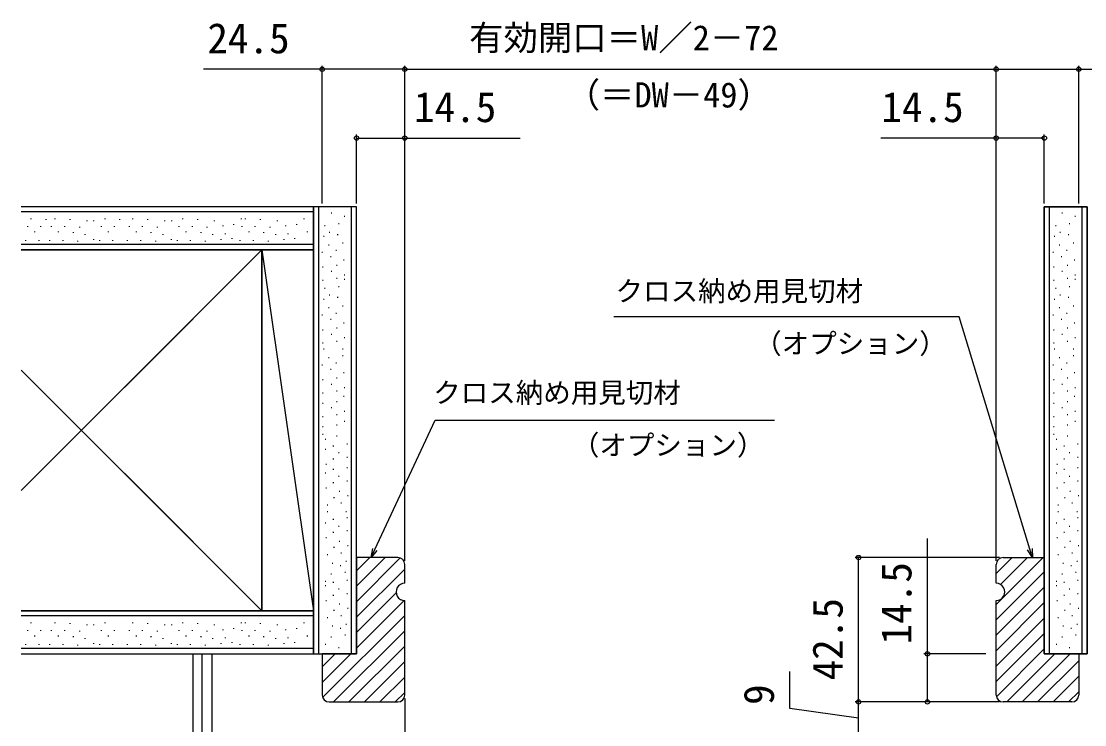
# Model space of a CAD drawing. Units: millimetres, scale not verified. Extents: x -525 to 525, y -783 to 779.
# Drawn here: x -118 to 191.2, y 141.2 to 345.8 of the extents above; entities that cross this region are included whole.
import ezdxf
from ezdxf.enums import TextEntityAlignment as Align

# ---------------------------------------------------------------- set-up
doc = ezdxf.new("R2010")
doc.units = ezdxf.units.MM
doc.header["$LTSCALE"] = 4
for name, color, linetype in [('0-3_YKK_12', 2, 'Continuous'), ('0-4_YKK_13', 4, 'Continuous'), ('0-6_YKK_D', 6, 'Continuous'), ('0-8_YSS_K', 3, 'Continuous')]:
    doc.layers.add(name, color=color, linetype=linetype)
doc.styles.add('ＭＳ ゴシック', font='')
doc.styles.get('ＭＳ ゴシック').set_extended_font_data('MS Gothic')

msp = doc.modelspace()

# ---------------------------------------------------------------- linework, layer by layer
at = {"layer": '0-3_YKK_12'}
msp.add_line((-65.5, 161.8), (-65.5, 102.3), dxfattribs=at)
at = {"layer": '0-4_YKK_13'}
for p, q in [((-68, 101.1), (-68, 161.8)), ((-62.5, 101.1), (-62.5, 161.8))]:
    msp.add_line(p, q, dxfattribs=at)
at = {"layer": '0-6_YKK_D'}
for p, q in [((-30.5, 292.8), (-30.5, 332.8)), ((-6.5, 188.8), (-6.5, 332.8)), ((-6.5, 188.8), (-6.5, 332.8)), ((-6.5, 331.8), (165.5, 331.8)), ((165.5, 188.8), (165.5, 332.8)), ((165.5, 188.8), (165.5, 332.8)), ((189.5, 292.8), (189.5, 332.8)), ((-20.5, 292.8), (-20.5, 312.8)), ((-6.5, 188.8), (-6.5, 312.8)), ((165.5, 188.8), (165.5, 312.8)), ((179.5, 292.8), (179.5, 312.8)), ((166.5, 189.8), (124.5, 189.8)), ((125.5, 147.8), (125.5, 189.8)), ((162.5, 161.8), (144.5, 161.8)), ((-6.5, 148.8), (-6.5, 60.1)), ((166.5, 147.8), (124.5, 147.8)), ((166.5, 147.8), (124.5, 147.8)), ((125.5, 138.3), (125.5, 147.8)), ((166.5, 147.8), (144.5, 147.8))]:
    msp.add_line(p, q, dxfattribs=at)
for points in [[(-6.5, 331.8), (-30.5, 331.8), (-65.005, 331.8)], [(165.5, 331.8), (189.5, 331.8), (224.005, 331.8)], [(-20.5, 311.8), (-6.5, 311.8), (27.05, 311.8)], [(179.5, 311.8), (165.5, 311.8), (131.95, 311.8)], [(176.052, 189.8), (175.309, 192.239), (154.72, 259.8), (54.277, 259.8)], [(-16.253, 189.8), (-15.176, 192.111), (2.384, 229.8), (101.018, 229.8)], [(145.5, 147.8), (145.5, 161.8), (145.5, 195.35)], [(-14.556, 191.823), (-16.253, 189.8), (-15.795, 192.4)], [(175.963, 192.438), (176.052, 189.8), (174.655, 192.04)], [(125.5, 143.05), (105.5, 145.885), (105.5, 156.703)]]:
    msp.add_lwpolyline(points, dxfattribs=at)
for centre in [(-30.5, 331.8), (-6.5, 331.8), (-6.5, 331.8), (165.5, 331.8), (165.5, 331.8), (189.5, 331.8), (-20.5, 311.8), (-6.5, 311.8), (165.5, 311.8), (179.5, 311.8), (125.5, 189.8), (145.5, 161.8), (125.5, 147.8), (125.5, 147.8), (145.5, 147.8)]:
    msp.add_circle(centre, 0.637, dxfattribs=at)
at = {"layer": '0-8_YSS_K'}
for p, q in [((-31.5, 161.8), (-31.5, 291.8)), ((-22, 161.8), (-22, 291.8)), ((181, 161.8), (181, 291.8)), ((190.5, 161.8), (190.5, 291.8)), ((-33, 290.3), (-118, 290.3)), ((-115.094, 288.194), (-115.094, 288.394)), ((-110.751, 288.001), (-110.751, 288.201)), ((-108.143, 288.194), (-108.143, 288.394)), ((-103.799, 288.001), (-103.799, 288.201)), ((-98.865, 287.665), (-98.865, 287.865)), ((-96.866, 287.665), (-96.866, 287.865)), ((-93.649, 288.194), (-93.649, 288.394)), ((-89.306, 288.001), (-89.306, 288.201)), ((-85.538, 288.194), (-85.538, 288.394)), ((-81.195, 288.001), (-81.195, 288.201)), ((-76.261, 287.665), (-76.261, 287.865)), ((-74.261, 287.665), (-74.261, 287.865)), ((-71.045, 288.194), (-71.045, 288.394)), ((-66.701, 288.001), (-66.701, 288.201)), ((-61.767, 287.665), (-61.767, 287.865)), ((-54.005, 288.194), (-54.005, 288.394)), ((-52.769, 288.194), (-52.769, 288.394)), ((-48.426, 288.001), (-48.426, 288.201)), ((-43.492, 287.665), (-43.492, 287.865)), ((-35.73, 288.194), (-35.73, 288.394)), ((-27.919, 290.079), (-27.719, 290.079)), ((-24.106, 289.07), (-23.906, 289.07)), ((184.581, 290.079), (184.781, 290.079)), ((188.394, 289.07), (188.594, 289.07)), ((-116.113, 285.951), (-116.113, 286.151)), ((-114.085, 284.381), (-114.085, 284.581)), ((-112.291, 285.951), (-112.291, 286.151)), ((-109.162, 285.951), (-109.162, 286.151)), ((-107.133, 284.381), (-107.133, 284.581)), ((-105.339, 285.951), (-105.339, 286.151)), ((-100.996, 285.759), (-100.996, 285.959)), ((-94.668, 285.951), (-94.668, 286.151)), ((-92.64, 284.381), (-92.64, 284.581)), ((-90.845, 285.951), (-90.845, 286.151)), ((-86.558, 285.951), (-86.558, 286.151)), ((-84.529, 284.381), (-84.529, 284.581)), ((-82.735, 285.951), (-82.735, 286.151)), ((-78.392, 285.759), (-78.392, 285.959)), ((-72.064, 285.951), (-72.064, 286.151)), ((-70.035, 284.381), (-70.035, 284.581)), ((-68.241, 285.951), (-68.241, 286.151)), ((-63.898, 285.759), (-63.898, 285.959)), ((-59.3, 286.207), (-59.3, 286.407)), ((-56.16, 286.544), (-56.16, 286.744)), ((-53.789, 285.951), (-53.789, 286.151)), ((-51.76, 284.381), (-51.76, 284.581)), ((-49.966, 285.951), (-49.966, 286.151)), ((-45.622, 285.759), (-45.622, 285.959)), ((-41.024, 286.207), (-41.024, 286.407)), ((-37.884, 286.544), (-37.884, 286.744)), ((-34.721, 284.381), (-34.721, 284.581)), ((-29.781, 286.393), (-29.581, 286.393)), ((-25.756, 286.916), (-25.556, 286.916)), ((182.719, 286.393), (182.919, 286.393)), ((186.744, 286.916), (186.944, 286.916)), ((-116.636, 281.927), (-116.636, 282.127)), ((-112.813, 281.927), (-112.813, 282.127)), ((-109.685, 281.927), (-109.685, 282.127)), ((-105.862, 281.927), (-105.862, 282.127)), ((-102.79, 284.189), (-102.79, 284.389)), ((-101.518, 281.734), (-101.518, 281.934)), ((-99.388, 283.641), (-99.388, 283.841)), ((-96.921, 282.183), (-96.921, 282.383)), ((-95.191, 281.927), (-95.191, 282.127)), ((-91.368, 281.927), (-91.368, 282.127)), ((-87.08, 281.927), (-87.08, 282.127)), ((-83.257, 281.927), (-83.257, 282.127)), ((-80.186, 284.189), (-80.186, 284.389)), ((-78.914, 281.734), (-78.914, 281.934)), ((-76.783, 283.641), (-76.783, 283.841)), ((-74.316, 282.183), (-74.316, 282.383)), ((-72.587, 281.927), (-72.587, 282.127)), ((-68.764, 281.927), (-68.764, 282.127)), ((-65.692, 284.189), (-65.692, 284.389)), ((-64.42, 281.734), (-64.42, 281.934)), ((-62.29, 283.641), (-62.29, 283.841)), ((-59.823, 282.183), (-59.823, 282.383)), ((-58.627, 283.852), (-58.627, 284.052)), ((-56.683, 282.519), (-56.683, 282.719)), ((-54.311, 281.927), (-54.311, 282.127)), ((-50.488, 281.927), (-50.488, 282.127)), ((-47.417, 284.189), (-47.417, 284.389)), ((-46.145, 281.734), (-46.145, 281.934)), ((-44.014, 283.641), (-44.014, 283.841)), ((-41.547, 282.183), (-41.547, 282.383)), ((-40.352, 283.852), (-40.352, 284.052)), ((-38.407, 282.519), (-38.407, 282.719)), ((-30.117, 283.253), (-29.917, 283.253)), ((-28.448, 284.448), (-28.248, 284.448)), ((-26.093, 283.776), (-25.893, 283.776)), ((182.383, 283.253), (182.583, 283.253)), ((184.052, 284.448), (184.252, 284.448)), ((186.407, 283.776), (186.607, 283.776)), ((-33, 280.8), (-118, 280.8)), ((-118, 209.3), (-48, 279.3)), ((-48, 279.3), (-88, 239.3)), ((-48, 279.3), (-33, 174.3)), ((-30.566, 278.655), (-30.366, 278.655)), ((-28.659, 280.786), (-28.459, 280.786)), ((-26.541, 279.178), (-26.341, 279.178)), ((-24.635, 281.308), (-24.435, 281.308)), ((181.934, 278.655), (182.134, 278.655)), ((183.841, 280.786), (184.041, 280.786)), ((185.959, 279.178), (186.159, 279.178)), ((187.865, 281.308), (188.065, 281.308)), ((-28.111, 277.383), (-27.911, 277.383)), ((-24.299, 276.374), (-24.099, 276.374)), ((184.389, 277.383), (184.589, 277.383)), ((188.201, 276.374), (188.401, 276.374)), ((-30.373, 274.312), (-30.173, 274.312)), ((-27.919, 273.04), (-27.719, 273.04)), ((-26.349, 274.834), (-26.149, 274.834)), ((182.127, 274.312), (182.327, 274.312)), ((184.581, 273.04), (184.781, 273.04)), ((186.151, 274.834), (186.351, 274.834)), ((-30.373, 270.489), (-30.173, 270.489)), ((-26.349, 271.011), (-26.149, 271.011)), ((-24.106, 272.031), (-23.906, 272.031)), ((-24.106, 270.795), (-23.906, 270.795)), ((182.127, 270.489), (182.327, 270.489)), ((186.151, 271.011), (186.351, 271.011)), ((188.394, 272.031), (188.594, 272.031)), ((188.394, 270.795), (188.594, 270.795)), ((-29.781, 268.117), (-29.581, 268.117)), ((-28.448, 266.173), (-28.248, 266.173)), ((-25.756, 268.64), (-25.556, 268.64)), ((182.719, 268.117), (182.919, 268.117)), ((184.052, 266.173), (184.252, 266.173)), ((186.744, 268.64), (186.944, 268.64)), ((-30.117, 264.977), (-29.917, 264.977)), ((-26.093, 265.5), (-25.893, 265.5)), ((-24.635, 263.033), (-24.435, 263.033)), ((182.383, 264.977), (182.583, 264.977)), ((186.407, 265.5), (186.607, 265.5)), ((187.865, 263.033), (188.065, 263.033)), ((-30.566, 260.38), (-30.366, 260.38)), ((-28.659, 262.51), (-28.459, 262.51)), ((-26.541, 260.902), (-26.341, 260.902)), ((181.934, 260.38), (182.134, 260.38)), ((183.841, 262.51), (184.041, 262.51)), ((185.959, 260.902), (186.159, 260.902)), ((-28.111, 259.108), (-27.911, 259.108)), ((-24.299, 258.099), (-24.099, 258.099)), ((184.389, 259.108), (184.589, 259.108)), ((188.201, 258.099), (188.401, 258.099)), ((-30.373, 256.036), (-30.173, 256.036)), ((-27.919, 254.765), (-27.719, 254.765)), ((-26.349, 256.559), (-26.149, 256.559)), ((-24.106, 253.755), (-23.906, 253.755)), ((182.127, 256.036), (182.327, 256.036)), ((184.581, 254.765), (184.781, 254.765)), ((186.151, 256.559), (186.351, 256.559)), ((188.394, 253.755), (188.594, 253.755)), ((-30.373, 252.213), (-30.173, 252.213)), ((-26.349, 252.736), (-26.149, 252.736)), ((-24.635, 250.539), (-24.435, 250.539)), ((182.127, 252.213), (182.327, 252.213)), ((186.151, 252.736), (186.351, 252.736)), ((187.865, 250.539), (188.065, 250.539)), ((-30.117, 250.484), (-29.917, 250.484)), ((-28.659, 248.017), (-28.459, 248.017)), ((-24.635, 248.539), (-24.435, 248.539)), ((182.383, 250.484), (182.583, 250.484)), ((183.841, 248.017), (184.041, 248.017)), ((187.865, 248.539), (188.065, 248.539)), ((-30.566, 245.886), (-30.366, 245.886)), ((-28.111, 244.614), (-27.911, 244.614)), ((-26.541, 246.408), (-26.341, 246.408)), ((181.934, 245.886), (182.134, 245.886)), ((184.389, 244.614), (184.589, 244.614)), ((185.959, 246.408), (186.159, 246.408)), ((-118, 244.3), (-48, 174.3)), ((-30.373, 241.543), (-30.173, 241.543)), ((-26.349, 242.065), (-26.149, 242.065)), ((-24.299, 243.605), (-24.099, 243.605)), ((182.127, 241.543), (182.327, 241.543)), ((186.151, 242.065), (186.351, 242.065)), ((188.201, 243.605), (188.401, 243.605)), ((-27.919, 240.271), (-27.719, 240.271)), ((-26.349, 238.242), (-26.149, 238.242)), ((-24.106, 239.262), (-23.906, 239.262)), ((184.581, 240.271), (184.781, 240.271)), ((186.151, 238.242), (186.351, 238.242)), ((188.394, 239.262), (188.594, 239.262)), ((-30.373, 237.72), (-30.173, 237.72)), ((-26.349, 235.189), (-26.149, 235.189)), ((-24.299, 236.729), (-24.099, 236.729)), ((182.127, 237.72), (182.327, 237.72)), ((186.151, 235.189), (186.351, 235.189)), ((188.201, 236.729), (188.401, 236.729)), ((-30.373, 234.666), (-30.173, 234.666)), ((-27.919, 233.395), (-27.719, 233.395)), ((-24.106, 232.385), (-23.906, 232.385)), ((182.127, 234.666), (182.327, 234.666)), ((184.581, 233.395), (184.781, 233.395)), ((188.394, 232.385), (188.594, 232.385)), ((-30.373, 230.844), (-30.173, 230.844)), ((-26.349, 231.366), (-26.149, 231.366)), ((-24.106, 229.439), (-23.906, 229.439)), ((182.127, 230.844), (182.327, 230.844)), ((186.151, 231.366), (186.351, 231.366)), ((188.394, 229.439), (188.594, 229.439)), ((-30.373, 227.897), (-30.173, 227.897)), ((-26.349, 228.419), (-26.149, 228.419)), ((182.127, 227.897), (182.327, 227.897)), ((186.151, 228.419), (186.351, 228.419)), ((-30.373, 225.703), (-30.173, 225.703)), ((-29.394, 224.161), (-29.594, 224.161)), ((-26.349, 225.181), (-26.149, 225.181)), ((-23.127, 222.756), (-23.327, 222.756)), ((182.127, 225.703), (182.327, 225.703)), ((183.106, 224.161), (182.906, 224.161)), ((186.151, 225.181), (186.351, 225.181)), ((189.373, 222.756), (189.173, 222.756)), ((-29.394, 221.215), (-29.594, 221.215)), ((-27.151, 222.234), (-27.351, 222.234)), ((-25.581, 220.205), (-25.781, 220.205)), ((183.106, 221.215), (182.906, 221.215)), ((185.349, 222.234), (185.149, 222.234)), ((186.919, 220.205), (186.719, 220.205)), ((-29.201, 216.871), (-29.401, 216.871)), ((-27.151, 218.411), (-27.351, 218.411)), ((-23.127, 218.934), (-23.327, 218.934)), ((183.299, 216.871), (183.099, 216.871)), ((185.349, 218.411), (185.149, 218.411)), ((189.373, 218.934), (189.173, 218.934)), ((-48, 174.3), (-88, 214.3)), ((-29.394, 214.338), (-29.594, 214.338)), ((-27.151, 215.358), (-27.351, 215.358)), ((-23.127, 215.88), (-23.327, 215.88)), ((183.106, 214.338), (182.906, 214.338)), ((185.349, 215.358), (185.149, 215.358)), ((189.373, 215.88), (189.173, 215.88)), ((-27.151, 211.535), (-27.351, 211.535)), ((-25.581, 213.329), (-25.781, 213.329)), ((-23.127, 212.057), (-23.327, 212.057)), ((185.349, 211.535), (185.149, 211.535)), ((186.919, 213.329), (186.719, 213.329)), ((189.373, 212.057), (189.173, 212.057)), ((-29.201, 209.995), (-29.401, 209.995)), ((-25.389, 208.986), (-25.589, 208.986)), ((-22.934, 207.714), (-23.134, 207.714)), ((183.299, 209.995), (183.099, 209.995)), ((187.111, 208.986), (186.911, 208.986)), ((189.566, 207.714), (189.366, 207.714)), ((-28.865, 205.061), (-29.065, 205.061)), ((-26.959, 207.192), (-27.159, 207.192)), ((-24.841, 205.583), (-25.041, 205.583)), ((183.635, 205.061), (183.435, 205.061)), ((185.541, 207.192), (185.341, 207.192)), ((187.659, 205.583), (187.459, 205.583)), ((-28.865, 203.061), (-29.065, 203.061)), ((-23.383, 203.116), (-23.583, 203.116)), ((-23.127, 201.387), (-23.327, 201.387)), ((183.635, 203.061), (183.435, 203.061)), ((189.117, 203.116), (188.917, 203.116)), ((189.373, 201.387), (189.173, 201.387)), ((-29.394, 199.845), (-29.594, 199.845)), ((-27.151, 200.864), (-27.351, 200.864)), ((-25.581, 198.835), (-25.781, 198.835)), ((183.106, 199.845), (182.906, 199.845)), ((185.349, 200.864), (185.149, 200.864)), ((186.919, 198.835), (186.719, 198.835)), ((-29.201, 195.501), (-29.401, 195.501)), ((-27.151, 197.041), (-27.351, 197.041)), ((-23.127, 197.564), (-23.327, 197.564)), ((183.299, 195.501), (183.099, 195.501)), ((185.349, 197.041), (185.149, 197.041)), ((189.373, 197.564), (189.173, 197.564)), ((-26.959, 192.698), (-27.159, 192.698)), ((-25.389, 194.492), (-25.589, 194.492)), ((-22.934, 193.22), (-23.134, 193.22)), ((185.541, 192.698), (185.341, 192.698)), ((187.111, 194.492), (186.911, 194.492)), ((189.566, 193.22), (189.366, 193.22)), ((-28.865, 190.567), (-29.065, 190.567)), ((-24.841, 191.09), (-25.041, 191.09)), ((-20.5, 185.933), (-16.633, 189.8)), ((-20.5, 181.443), (-12.143, 189.8)), ((-8.5, 189.8), (-20.5, 189.8)), ((-20.5, 176.953), (-7.785, 189.668)), ((165.5, 185.141), (170.159, 189.8)), ((165.5, 176.16), (179.14, 189.8)), ((166.791, 181.941), (174.649, 189.8)), ((167.5, 189.8), (179.5, 189.8)), ((183.635, 190.567), (183.435, 190.567)), ((187.659, 191.09), (187.459, 191.09)), ((-27.407, 188.1), (-27.607, 188.1)), ((-25.052, 187.427), (-25.252, 187.427)), ((-23.383, 188.623), (-23.583, 188.623)), ((-20.5, 172.462), (-6.5, 186.462)), ((-6.5, 182.3), (-6.5, 187.8)), ((165.5, 182.3), (165.5, 187.8)), ((165.5, 171.67), (179.5, 185.67)), ((185.093, 188.1), (184.893, 188.1)), ((187.448, 187.427), (187.248, 187.427)), ((189.117, 188.623), (188.917, 188.623)), ((-29.394, 182.805), (-29.594, 182.805)), ((-27.744, 184.96), (-27.944, 184.96)), ((-27.151, 182.589), (-27.351, 182.589)), ((-23.719, 185.483), (-23.919, 185.483)), ((-23.127, 183.111), (-23.327, 183.111)), ((183.106, 182.805), (182.906, 182.805)), ((184.756, 184.96), (184.556, 184.96)), ((185.349, 182.589), (185.149, 182.589)), ((188.781, 185.483), (188.581, 185.483)), ((189.373, 183.111), (189.173, 183.111)), ((-29.394, 181.569), (-29.594, 181.569)), ((-25.581, 180.56), (-25.781, 180.56)), ((-20.5, 167.972), (-8.981, 179.491)), ((165.5, 167.18), (179.5, 181.18)), ((183.106, 181.569), (182.906, 181.569)), ((186.919, 180.56), (186.719, 180.56)), ((-29.201, 177.226), (-29.401, 177.226)), ((-27.151, 178.766), (-27.351, 178.766)), ((-23.127, 179.288), (-23.327, 179.288)), ((-20.5, 163.482), (-6.676, 177.306)), ((-6.5, 149.8), (-6.5, 177.3)), ((165.5, 149.8), (165.5, 177.3)), ((165.5, 162.69), (179.5, 176.69)), ((183.299, 177.226), (183.099, 177.226)), ((185.349, 178.766), (185.149, 178.766)), ((189.373, 179.288), (189.173, 179.288)), ((-26.959, 174.422), (-27.159, 174.422)), ((-25.389, 176.217), (-25.589, 176.217)), ((-22.934, 174.945), (-23.134, 174.945)), ((185.541, 174.422), (185.341, 174.422)), ((187.111, 176.217), (186.911, 176.217)), ((189.566, 174.945), (189.366, 174.945)), ((-33, 172.8), (-118, 172.8)), ((-115.094, 170.694), (-115.094, 170.894)), ((-108.143, 170.694), (-108.143, 170.894)), ((-103.799, 170.501), (-103.799, 170.701)), ((-98.865, 170.165), (-98.865, 170.365)), ((-96.866, 170.165), (-96.866, 170.365)), ((-93.649, 170.694), (-93.649, 170.894)), ((-85.538, 170.694), (-85.538, 170.894)), ((-81.195, 170.501), (-81.195, 170.701)), ((-76.261, 170.165), (-76.261, 170.365)), ((-74.261, 170.165), (-74.261, 170.365)), ((-71.045, 170.694), (-71.045, 170.894)), ((-66.701, 170.501), (-66.701, 170.701)), ((-61.767, 170.165), (-61.767, 170.365)), ((-54.005, 170.694), (-54.005, 170.894)), ((-52.769, 170.694), (-52.769, 170.894)), ((-48.426, 170.501), (-48.426, 170.701)), ((-43.492, 170.165), (-43.492, 170.365)), ((-35.73, 170.694), (-35.73, 170.894)), ((-30.379, 149.114), (-6.5, 172.992)), ((-28.865, 172.292), (-29.065, 172.292)), ((-24.841, 172.814), (-25.041, 172.814)), ((-23.383, 170.347), (-23.583, 170.347)), ((165.5, 158.2), (179.5, 172.2)), ((183.635, 172.292), (183.435, 172.292)), ((187.659, 172.814), (187.459, 172.814)), ((189.117, 170.347), (188.917, 170.347)), ((-116.113, 168.451), (-116.113, 168.651)), ((-114.085, 166.881), (-114.085, 167.081)), ((-112.291, 168.451), (-112.291, 168.651)), ((-109.162, 168.451), (-109.162, 168.651)), ((-107.133, 166.881), (-107.133, 167.081)), ((-105.339, 168.451), (-105.339, 168.651)), ((-100.996, 168.259), (-100.996, 168.459)), ((-94.668, 168.451), (-94.668, 168.651)), ((-92.64, 166.881), (-92.64, 167.081)), ((-90.845, 168.451), (-90.845, 168.651)), ((-86.558, 168.451), (-86.558, 168.651)), ((-84.529, 166.881), (-84.529, 167.081)), ((-82.735, 168.451), (-82.735, 168.651)), ((-78.392, 168.259), (-78.392, 168.459)), ((-72.064, 168.451), (-72.064, 168.651)), ((-70.035, 166.881), (-70.035, 167.081)), ((-68.241, 168.451), (-68.241, 168.651)), ((-63.898, 168.259), (-63.898, 168.459)), ((-59.3, 168.707), (-59.3, 168.907)), ((-56.16, 169.044), (-56.16, 169.244)), ((-53.789, 168.451), (-53.789, 168.651)), ((-51.76, 166.881), (-51.76, 167.081)), ((-49.966, 168.451), (-49.966, 168.651)), ((-45.622, 168.259), (-45.622, 168.459)), ((-41.024, 168.707), (-41.024, 168.907)), ((-37.884, 169.044), (-37.884, 169.244)), ((-34.721, 166.881), (-34.721, 167.081)), ((-27.407, 169.824), (-27.607, 169.824)), ((-27.202, 147.8), (-6.5, 168.502)), ((-25.052, 169.152), (-25.252, 169.152)), ((-23.719, 167.207), (-23.919, 167.207)), ((165.5, 153.71), (179.5, 167.71)), ((185.093, 169.824), (184.893, 169.824)), ((187.448, 169.152), (187.248, 169.152)), ((188.781, 167.207), (188.581, 167.207)), ((-116.636, 164.427), (-116.636, 164.627)), ((-112.813, 164.427), (-112.813, 164.627)), ((-109.685, 164.427), (-109.685, 164.627)), ((-105.862, 164.427), (-105.862, 164.627)), ((-102.79, 166.689), (-102.79, 166.889)), ((-101.518, 164.234), (-101.518, 164.434)), ((-99.388, 166.141), (-99.388, 166.341)), ((-96.921, 164.683), (-96.921, 164.883)), ((-95.191, 164.427), (-95.191, 164.627)), ((-91.368, 164.427), (-91.368, 164.627)), ((-87.08, 164.427), (-87.08, 164.627)), ((-83.257, 164.427), (-83.257, 164.627)), ((-80.186, 166.689), (-80.186, 166.889)), ((-78.914, 164.234), (-78.914, 164.434)), ((-76.783, 166.141), (-76.783, 166.341)), ((-74.316, 164.683), (-74.316, 164.883)), ((-72.587, 164.427), (-72.587, 164.627)), ((-68.764, 164.427), (-68.764, 164.627)), ((-65.692, 166.689), (-65.692, 166.889)), ((-64.42, 164.234), (-64.42, 164.434)), ((-62.29, 166.141), (-62.29, 166.341)), ((-59.823, 164.683), (-59.823, 164.883)), ((-58.627, 166.352), (-58.627, 166.552)), ((-56.683, 165.019), (-56.683, 165.219)), ((-54.311, 164.427), (-54.311, 164.627)), ((-50.488, 164.427), (-50.488, 164.627)), ((-47.417, 166.689), (-47.417, 166.889)), ((-46.145, 164.234), (-46.145, 164.434)), ((-44.014, 166.141), (-44.014, 166.341)), ((-41.547, 164.683), (-41.547, 164.883)), ((-40.352, 166.352), (-40.352, 166.552)), ((-38.407, 165.019), (-38.407, 165.219)), ((-29.394, 164.53), (-29.594, 164.53)), ((-27.744, 166.684), (-27.944, 166.684)), ((-22.712, 147.8), (-6.5, 164.012)), ((183.106, 164.53), (182.906, 164.53)), ((184.756, 166.684), (184.556, 166.684)), ((-33, 163.3), (-118, 163.3)), ((-30.5, 157.972), (-26.672, 161.8)), ((-30.5, 153.482), (-22.182, 161.8)), ((-25.581, 163.521), (-25.781, 163.521)), ((165.567, 149.287), (179.5, 163.22)), ((168.57, 147.8), (182.57, 161.8)), ((173.061, 147.8), (187.061, 161.8)), ((186.919, 163.521), (186.719, 163.521)), ((-18.222, 147.8), (-6.5, 159.522)), ((177.551, 147.8), (189.5, 159.749)), ((-13.732, 147.8), (-6.5, 155.032)), ((182.041, 147.8), (189.5, 155.259)), ((-9.241, 147.8), (-6.5, 150.541)), ((186.531, 147.8), (189.5, 150.769)), ((-28.5, 147.8), (-8.5, 147.8)), ((187.5, 147.8), (167.5, 147.8))]:
    msp.add_line(p, q, dxfattribs=at)
for points in [[(-118, 279.3), (-33, 279.3), (-33, 291.8), (-118, 291.8)], [(-118, 174.3), (-48, 174.3), (-48, 279.3), (-118, 279.3)], [(-118, 279.3), (-48, 279.3), (-48, 174.3), (-118, 174.3)], [(-20.5, 189.8), (-20.5, 161.8), (-30.5, 161.8), (-30.5, 149.8)], [(179.5, 189.8), (179.5, 161.8), (189.5, 161.8), (189.5, 149.8)], [(-118, 161.8), (-33, 161.8), (-33, 174.3), (-118, 174.3)]]:
    msp.add_lwpolyline(points, dxfattribs=at)
for points in [[(-33, 161.8), (-20.5, 161.8), (-20.5, 291.8), (-33, 291.8)], [(192, 161.8), (179.5, 161.8), (179.5, 291.8), (192, 291.8)], [(179.5, 161.8), (192, 161.8), (192, 291.8), (179.5, 291.8)], [(-48, 174.3), (-33, 174.3), (-33, 279.3), (-48, 279.3)]]:
    msp.add_lwpolyline(points, close=True, dxfattribs=at)
for centre, radius, start, end in [((-8.5, 187.8), 2, 0.00001, 89.99999), ((167.5, 187.8), 2, 90.00001, 179.99999), ((-6.5, 179.8), 2.5, 89.99999, 270.00001), ((165.5, 179.8), 2.5, 269.99999, 90.00001), ((-28.5, 149.8), 2, 180.00001, 269.99999), ((-8.5, 149.8), 2, 270.00001, 359.99999), ((167.5, 149.8), 2, 180.00001, 269.99999), ((187.5, 149.8), 2, 270.00001, 359.99999)]:
    msp.add_arc(centre, radius, start, end, dxfattribs=at)

# ---------------------------------------------------------------- texts
at = {"layer": '0-6_YKK_D', "style": 'ＭＳ ゴシック'}
for s, height, p in [('24.5', 8.798, (-63.891, 333.8)), ('有効開口＝W／2－72', 7.331, (12.256, 335.107)), ('（＝DW－49）', 7.331, (40.324, 318.493)), ('14.5', 8.798, (-3.791, 313.8)), ('14.5', 8.798, (132.109, 313.8)), ('クロス納め用見切材', 5.865, (54.812, 262.611)), ('（オプション）', 5.865, (95.13, 247.369)), ('クロス納め用見切材', 5.865, (1.793, 233.057)), ('（オプション）', 5.865, (42.111, 217.815))]:
    msp.add_text(s, height=height, dxfattribs=at).set_placement(p, align=Align.BOTTOM_LEFT)
for s, p in [('14.5', (143.5, 164.509)), ('42.5', (123.5, 154.073)), ('9', (103.5, 146.931))]:
    msp.add_text(s, height=8.798, rotation=90, dxfattribs=at).set_placement(p, align=Align.BOTTOM_LEFT)

doc.saveas('drawing.dxf')
